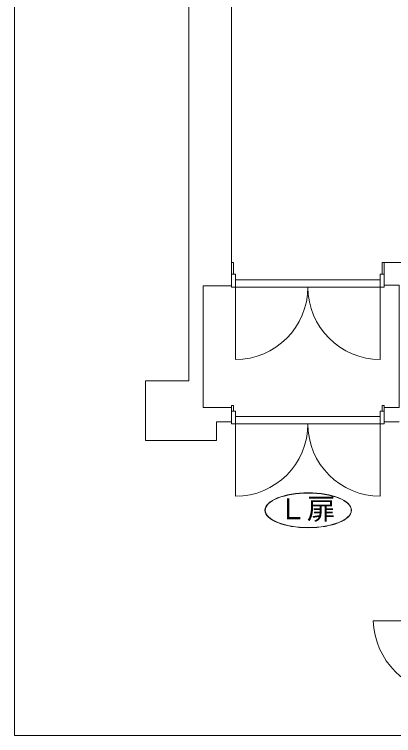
# Model space of a CAD drawing. Units: millimetres on the paper, with parts at other scales. Extents: x -1 to 279, y -216 to -20.
# Drawn here: x -0.6 to 39, y -216.3 to -141 of the extents above; entities that cross this region are included whole.
import ezdxf
from ezdxf.enums import TextEntityAlignment as Align

# ---------------------------------------------------------------- set-up
doc = ezdxf.new("R2010")
doc.units = ezdxf.units.MM
doc.linetypes.add('DASHED1', pattern=[1.8, 1.2, -0.6])
for name, color, linetype, lineweight in [('0-F', 7, 'Continuous', 9), ('1-0', 7, 'DASHED1', 9), ('F-F', 7, 'Continuous', 9)]:
    doc.layers.add(name, color=color, linetype=linetype, lineweight=lineweight)
doc.styles.add('HGｺﾞｼｯｸE', font='')
doc.styles.get('HGｺﾞｼｯｸE').set_extended_font_data('HGｺﾞｼｯｸE')

msp = doc.modelspace()

# ---------------------------------------------------------------- linework, layer by layer
at = {"layer": '0-F'}
for p, q in [((17.62, -137.403), (17.62, -156.681)), ((17.612, -156.661), (17.612, -179.273)), ((17.62, -156.681), (17.612, -156.661)), ((22.069, -166.909), (22.28, -166.909)), ((22.28, -166.909), (22.28, -168.129)), ((38.047, -167.751), (38.047, -169.265)), ((22.489, -168.129), (22.489, -169.475)), ((22.489, -168.717), (22.489, -169.475)), ((37.627, -168.717), (22.489, -168.717)), ((37.627, -168.129), (37.627, -169.475)), ((37.627, -168.717), (37.627, -169.475)), ((38.047, -169.475), (38.047, -168.129)), ((19.126, -169.349), (19.126, -182.047)), ((22.489, -169.475), (22.069, -169.475)), ((22.489, -169.475), (22.489, -177.043)), ((22.489, -169.475), (37.627, -169.475)), ((37.627, -177.043), (37.627, -169.475)), ((37.627, -169.475), (38.047, -169.475)), ((13.071, -179.273), (13.071, -185.495)), ((17.612, -179.273), (13.071, -179.273)), ((17.612, -179.273), (13.071, -179.273)), ((22.069, -181.837), (22.28, -181.837)), ((22.069, -182.425), (22.069, -181.837)), ((38.047, -181.837), (37.837, -181.837)), ((38.047, -182.425), (38.047, -181.837)), ((38.047, -182.047), (38.047, -183.561)), ((22.069, -183.771), (22.069, -182.425)), ((22.489, -182.425), (22.489, -183.771)), ((37.627, -183.013), (22.489, -183.013)), ((37.627, -182.425), (37.627, -183.771)), ((38.047, -183.771), (38.047, -182.425)), ((22.489, -183.771), (22.489, -191.339)), ((22.489, -183.771), (37.627, -183.771)), ((37.627, -191.339), (37.627, -183.771)), ((13.071, -185.495), (20.513, -185.495)), ((13.071, -185.495), (20.513, -185.495)), ((44.582, -204.363), (36.881, -204.363))]:
    msp.add_line(p, q, dxfattribs=at)
for points in [[(14.08, -44.003), (13.239, -44.003), (13.239, -137.391), (17.612, -137.391), (17.612, -155.149), (17.62, -155.167)], [(20.513, -185.495), (20.513, -183.561), (22.069, -183.561), (22.069, -182.047), (19.126, -182.047), (19.126, -169.349), (22.069, -169.349), (22.069, -167.667), (22.069, -166.825), (22.069, -137.391), (22.069, -127.301), (22.069, -86.935), (22.069, -79.565), (26.484, -71.119), (26.484, -46.777), (14.753, -46.777), (14.753, -44.213)], [(20.513, -185.495), (20.513, -183.561), (22.069, -183.561), (22.069, -182.047), (19.126, -182.047), (19.126, -169.349), (22.069, -169.349), (22.069, -167.667), (22.069, -166.825), (22.069, -137.391), (22.069, -127.301), (22.069, -86.935), (22.069, -79.565), (26.484, -71.119), (26.484, -46.777), (14.753, -46.777), (14.753, -44.213)], [(13.239, -137.391), (17.612, -137.391), (17.612, -155.149), (17.62, -155.167)], [(17.62, -156.681), (17.612, -156.661), (17.612, -179.273)], [(22.069, -169.475), (22.069, -168.129), (22.069, -166.909)], [(38.047, -168.129), (38.047, -166.909), (37.837, -166.909)], [(39.603, -183.561), (38.047, -183.561), (38.047, -182.047), (39.603, -182.047), (39.603, -169.265), (38.047, -169.265), (38.044, -168.129), (37.837, -168.129), (37.837, -166.909), (38.047, -166.909), (40.673, -166.909), (44.178, -168.405), (42.874, -171.505)], [(40.673, -166.909), (38.047, -166.909), (37.837, -166.909), (37.837, -168.129), (38.044, -168.129), (38.047, -169.265), (39.603, -169.265)], [(22.28, -168.129), (22.069, -168.129), (22.489, -168.129)], [(37.837, -168.129), (38.047, -168.129), (37.627, -168.129)], [(19.126, -182.047), (22.069, -182.047), (22.069, -183.561)], [(22.28, -181.837), (22.28, -182.425), (22.069, -182.425), (22.489, -182.425)], [(37.837, -181.837), (37.837, -182.425), (38.047, -182.425), (37.627, -182.425)], [(39.603, -182.047), (38.047, -182.047), (38.047, -183.561), (39.603, -183.561)], [(22.489, -183.013), (22.489, -183.771), (22.069, -183.771)], [(37.627, -183.013), (37.627, -183.771), (38.047, -183.771)]]:
    msp.add_lwpolyline(points, dxfattribs=at)
for centre, radius, start, end in [((113.089, -67.598), 102.583, 220.95458, 226.22486), ((22.49, -169.475), 7.569, 269.99777, 359.99512), ((37.627, -169.475), 7.569, 180.00352, 270.00087), ((22.49, -183.771), 7.569, 269.99777, 359.99512), ((37.627, -183.771), 7.569, 180.00352, 270.00087), ((44.744, -204.073), 7.868, 182.11367, 267.87341)]:
    msp.add_arc(centre, radius, start, end, dxfattribs=at)
at = {"layer": '1-0', "linetype": 'Continuous'}
for major_axis, ratio in [((4.524, 0), 0.403183), ((4.512, 0), 0.401596), ((4.5, 0), 0.4)]:
    msp.add_ellipse((30.095, -192.798), major_axis=major_axis, ratio=ratio, dxfattribs=at)
at = {"layer": 'F-F'}
msp.add_line((-0.619, -216.339), (279.381, -216.339), dxfattribs=at)
msp.add_lwpolyline([(279.381, -20.339), (-0.619, -20.339), (-0.619, -216.339)], dxfattribs=at)

# ---------------------------------------------------------------- texts
at = {"layer": '1-0', "style": 'HGｺﾞｼｯｸE'}
msp.add_text('Ｌ扉', height=2.199, dxfattribs=at).set_placement((26.947, -194.401), align=Align.BOTTOM_LEFT)

doc.saveas('drawing.dxf')
